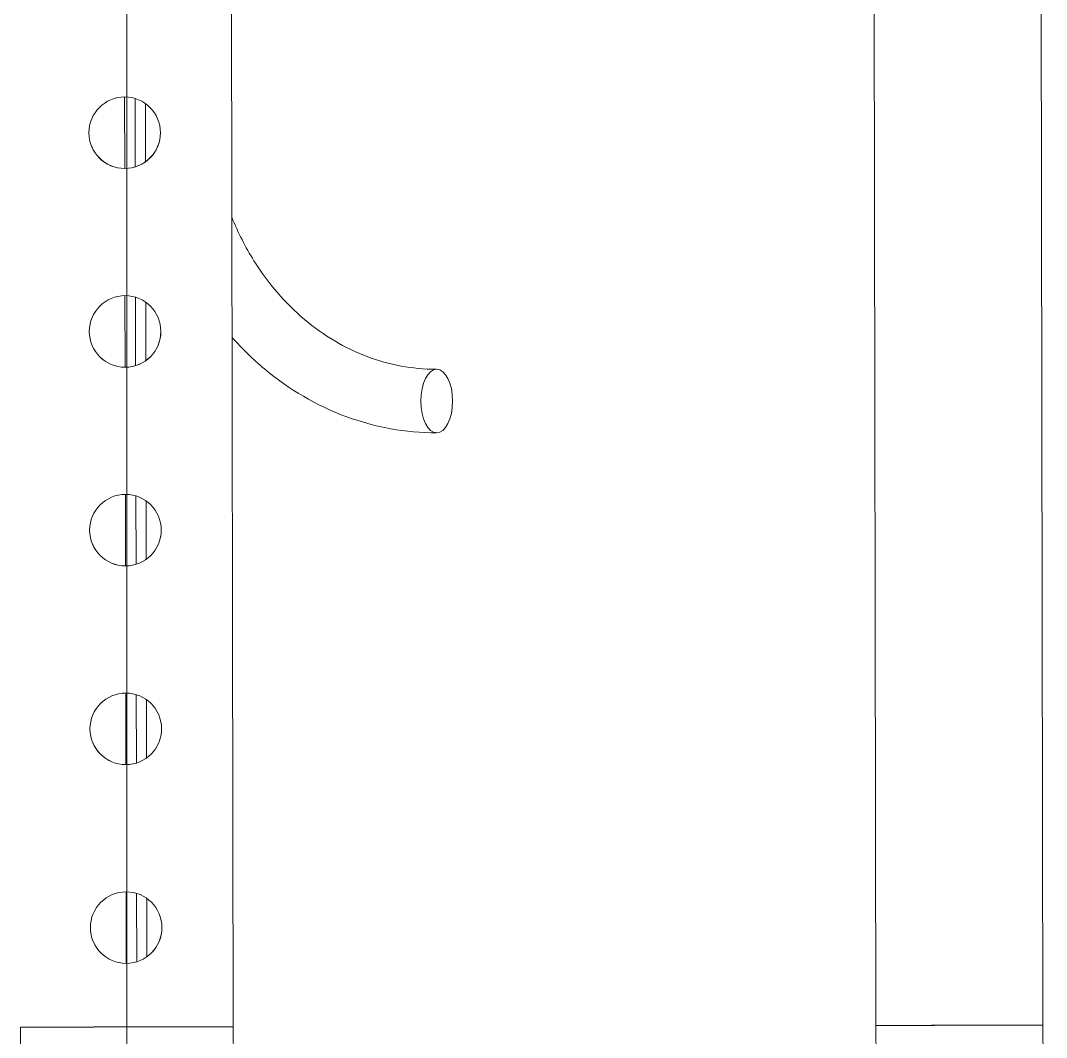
# Model space of a CAD drawing. Extents: x -3873 to 164127, y 7129 to 96529.
# Drawn here: x 85635.3 to 85893.3, y 49331.7 to 49587.6 of the extents above; entities that cross this region are included whole.
import ezdxf

# ---------------------------------------------------------------- set-up
doc = ezdxf.new("R2010")
doc.units = 0
doc.layers.get('0').update_dxf_attribs({"linetype": 'CONTINUOUS'})
doc.layers.add('LAYOUT Kromeka', color=1, linetype='CONTINUOUS', lineweight=5)

# ---------------------------------------------------------------- blocks, each defined once
blk = doc.blocks.new('drop-GS-double')
for p, q in [((872.69, 257.15), (370.19, 257.15)), ((872.69, 257.15), (872.69, 257.15)), ((872.7, 255.31), (872.69, 255.31)), ((872.69, 255.01), (872.7, 234.06)), ((872.7, 239.04), (872.7, 255.31)), ((872.7, 255.31), (872.7, 254.88)), ((872.7, 254.88), (872.7, 238.6)), ((872.69, 252.16), (872.69, 252.16)), ((872.69, 251.54), (872.69, 251.54)), ((872.7, 230.53), (872.69, 251.54)), ((-727.31, 210.68), (-727.31, 250.12)), ((872.69, 250.11), (872.69, 210.67)), ((872.69, 210.67), (872.69, 250.11)), ((872.7, 235.3), (872.7, 235.3)), ((872.7, 232.89), (872.7, 227.89)), ((872.7, 232.89), (872.7, 232.89)), ((-693.31, 230.55), (-711.31, 230.55)), ((-643.31, 230.55), (-661.31, 230.55)), ((-593.31, 230.54), (-611.31, 230.54)), ((-543.31, 230.54), (-561.31, 230.54)), ((-493.31, 230.54), (-511.31, 230.54)), ((872.7, 230.53), (872.69, 230.53)), ((-693.71, 227.9), (-710.91, 227.9)), ((-643.71, 227.9), (-660.91, 227.9)), ((-593.71, 227.9), (-610.91, 227.9)), ((-543.71, 227.9), (-560.91, 227.9)), ((-493.71, 227.9), (-510.91, 227.9)), ((872.7, 227.89), (872.69, 227.89)), ((872.7, 227.89), (872.7, 227.89)), ((-694.97, 225.33), (-709.65, 225.33)), ((-644.97, 225.33), (-659.65, 225.33)), ((-594.97, 225.33), (-609.65, 225.33)), ((-544.97, 225.33), (-559.65, 225.33)), ((-494.97, 225.33), (-509.65, 225.33)), ((872.7, 225.32), (872.69, 225.32)), ((872.7, 222.02), (872.7, 205.75)), ((872.7, 205.32), (872.7, 221.58)), ((872.69, 208.62), (872.69, 203.63)), ((872.69, 208.62), (872.69, 208.62)), ((872.69, 208.62), (872.69, 208.62)), ((872.7, 205.32), (872.69, 205.32)), ((872.7, 205.31), (872.69, 205.31)), ((872.7, 205.75), (872.7, 205.31)), ((872.7, 205.31), (872.7, 205.32)), ((872.7, 205.31), (872.7, 205.31)), ((-458.95, 203.64), (-727.31, 203.64)), ((872.69, 203.63), (459.05, 203.63)), ((872.69, 203.63), (872.69, 203.63)), ((-727.28, 42.01), (-400.06, 42)), ((394.04, 42), (872.72, 41.99)), ((-727.28, 0.01), (-400.06, 0)), ((399.05, 0), (872.72, -0.01))]:
    blk.add_line(p, q)
for centre in [(-702.31, 230.55), (-652.31, 230.55), (-602.31, 230.54), (-552.31, 230.54), (-502.31, 230.54)]:
    blk.add_circle(centre, 9)
for centre in [(-702.31, 230.55), (-652.31, 230.55), (-602.31, 230.54), (-552.31, 230.54), (-502.31, 230.54)]:
    blk.add_arc(centre, 9, 90.0014, 269.9982)
for centre, major_axis, start_param, end_param in [((-727.31, 250.12), (0, 7.04), 0, 1.570796), ((872.69, 250.11), (0, 7.03), 5.482423, 6.283185), ((872.69, 250.11), (0, 7.04), 0, 1.570796), ((872.69, 250.11), (0, 2.05), 0, 1.570796), ((872.69, 250.11), (0, 2.04), 5.482423, 6.283185), ((872.7, 239.56), (0, 6), 3.92345, 4.625116), ((872.7, 239.56), (0, -11), 0.792742, 1.483529), ((872.7, 230.31), (0, 7.21), 0.805812, 2.3358), ((872.7, 236.89), (0, -4), 5.496168, 6.283185), ((872.7, 230.31), (0, -2.21), 3.947412, 5.477349), ((872.7, 236.89), (0, -9), 5.496168, 6.283185), ((872.7, 221.06), (0, -11), 1.658104, 2.34886), ((872.7, 221.06), (0, 6), 4.799691, 5.501318), ((-727.31, 210.68), (0, -7.04), 4.712389, 6.283185), ((872.69, 210.67), (0, -2.05), 4.712389, 6.325694), ((872.69, 210.67), (0, -7.04), 4.712389, 6.283185), ((-727.28, 21.01), (0, -21), 3.141652, 6.283245)]:
    blk.add_ellipse(centre, major_axis=major_axis, ratio=0.0001, start_param=start_param, end_param=end_param)
for centre, major_axis, ratio in [((-569.98, 152.19), (8, 0), 0.499997), ((872.72, 20.99), (0, -21), 0.0001), ((872.72, 20.99), (0, -18), 0.0001)]:
    blk.add_ellipse(centre, major_axis=major_axis, ratio=ratio)
for points, knots in [([(-553.85, 203.64), (-556.72, 201.11), (-559.38, 198.39), (-566.97, 189.34), (-571.05, 182.41), (-576.55, 167.74), (-577.97, 160), (-577.98, 152.23), (-577.98, 152.21), (-577.98, 152.19)], [0.7953202, 0.7953202, 0.7953202, 0.7953202, 0.9424778, 0.9424778, 1.2566371, 1.2566371, 1.5698396, 1.5698396, 1.5707963, 1.5707963, 1.5707963, 1.5707963]), ([(-523.63, 203.64), (-527.49, 202.09), (-531.17, 200.22), (-540.3, 194.53), (-545.3, 190.23), (-553.46, 180.58), (-556.62, 175.25), (-560.86, 164.09), (-561.95, 158.26), (-561.98, 152.35), (-561.98, 152.27), (-561.98, 152.2)], [6.718135, 6.718135, 6.718135, 6.718135, 6.907419, 6.907419, 7.221579, 7.221579, 7.535738, 7.535738, 7.849897, 7.849897, 7.853982, 7.853982, 7.853982, 7.853982])]:
    blk.add_open_spline(points, degree=3, knots=knots)
blk = doc.blocks.new('g-cl-drop-gs-double')
blk.add_blockref('drop-GS-double', (2633.59, 1448.89))

msp = doc.modelspace()

# ---------------------------------------------------------------- linework, layer by layer
at = {"layer": 'LAYOUT Kromeka', "ltscale": 20}
msp.add_line((85662.06, 47010.51, -15419981.6), (85662.06, 60501.81, -15419981.6), dxfattribs=at)
at = {"layer": 'LAYOUT Kromeka', "elevation": -15419959.69}
msp.add_lwpolyline([(83727.59, 63133.87), (83721.97, 47023.65, 0.412929), (84124.92, 46618.64), (85259.11, 46618.64, 0.415704), (85662.06, 47023.65), (85662.06, 60626.61), (85662.06, 60701.85, 1), (85017.06, 60701.85), (85017.06, 60331.81), (85017.06, 56376, -1), (84371.23, 56376), (84372.61, 60367.81), (84372.59, 63130.55)], format="xyb", dxfattribs=at)

# ---------------------------------------------------------------- block references
at = {"layer": 'LAYOUT Kromeka', "rotation": 90.10840459875308}
for p in [(87344.96, 47431.25, -15419981.6), (87347.97, 45831.25, -15419981.6)]:
    msp.add_blockref('g-cl-drop-gs-double', p, dxfattribs=at)

doc.saveas('drawing.dxf')
